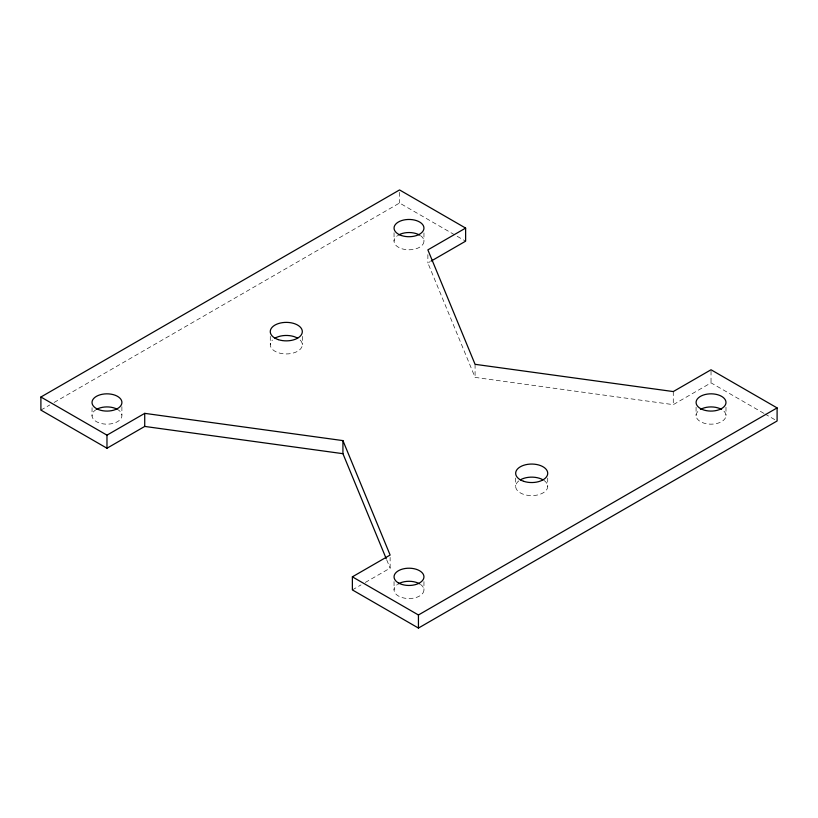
<?xml version="1.0" encoding="UTF-8"?>
<svg xmlns="http://www.w3.org/2000/svg" width="818" height="818" viewBox="0 0 818 818"><rect width="100%" height="100%" fill="white"/><g stroke="black" fill="none" stroke-linecap="round" stroke-linejoin="round"><path stroke-width="0.61" stroke-dasharray="4.09 3.07" d="M40.9 410.094L49.724 404.992M54.141 402.446L399.562 203.017L465.626 241.167M763.889 413.356L711.026 382.844L673.275 404.644L475.074 377.395L427.875 262.956L430.033 261.719M352.374 589.911L360.994 584.931M365.309 582.447L390.125 568.121L390.125 557.416M764.983 414L775.996 420.35M386.72 559.86L390.125 568.121M725.985 407.221L725.985 415.544M711.026 370.953L711.026 382.844M696.077 407.221L696.077 415.544M673.275 391.566L673.275 404.644M547.723 478.06L547.723 486.383M515.677 478.06L515.677 486.383M475.074 364.317L475.074 377.395M427.875 254.633L427.875 262.956M423.949 232.915L423.949 241.238M423.949 581.588L423.949 589.911M399.562 192.322L399.562 203.017M394.051 232.762L394.051 241.085M394.051 581.588L394.051 589.911M302.323 336.372L302.323 344.695M270.277 336.372L270.277 344.695M121.892 406.699L121.892 415.023M92.045 407.732L92.045 416.055M300.175 340.073A16.023 9.243 0 0 1 286.3 353.949A16.023 9.243 0 0 1 272.425 340.073M543.97 480.432A16.023 9.243 0 0 1 542.692 493.101A16.023 9.243 0 0 1 520.708 493.101A16.023 9.243 0 0 1 519.43 480.432M420.534 235.666A14.949 8.63 0 0 1 419.164 247.496A14.949 8.63 0 0 1 398.652 247.394A14.949 8.63 0 0 1 397.63 235.553M116.892 409.082A14.949 8.63 0 0 1 118.15 421.27A14.949 8.63 0 0 1 97.045 421.996A14.949 8.63 0 0 1 95.788 409.808M420.452 584.369A14.949 8.63 0 0 1 419.256 596.189A14.949 8.63 0 0 1 398.744 596.189A14.949 8.63 0 0 1 397.548 584.369M723.981 411.219A14.949 8.63 0 0 1 719.952 422.466A14.949 8.63 0 0 1 700.157 421.464A14.949 8.63 0 0 1 699.584 409.992"/><path stroke-width="1.23" d="M386.229 558.684L342.926 453.683L144.725 426.434L106.974 448.233L40.9 410.094L40.9 397.016L399.562 189.94L465.626 228.089L465.626 241.167L431.117 261.095M40.9 397.016L106.974 435.156L144.725 413.356L342.926 440.605L390.125 555.044L352.374 576.833L352.374 589.911L418.438 628.06L777.1 420.984L777.1 407.906L711.026 369.767L673.275 391.566L475.074 364.317L427.875 249.879L465.626 228.089M352.374 576.833L418.438 614.983L777.1 407.906M418.438 614.983L418.438 628.06M342.926 440.605L342.926 453.683M144.725 413.356L144.725 426.434M106.974 435.156L106.974 448.233M274.971 338.161A16.023 9.243 0 0 1 297.629 338.161M520.371 479.839A16.023 9.243 0 0 1 543.029 479.839M398.519 235.011A14.949 8.63 0 0 1 419.665 235.114M96.688 409.276A14.949 8.63 0 0 1 116.892 409.082M398.427 583.817A14.949 8.63 0 0 1 419.573 583.817M700.464 409.44A14.949 8.63 0 0 1 721.599 409.44M523.694 481.311A16.023 9.243 0 0 0 547.723 473.305A16.023 9.243 0 0 0 523.694 465.289A16.023 9.243 0 0 0 523.694 481.311M278.294 339.634A16.023 9.243 0 0 0 302.323 331.617A16.023 9.243 0 0 0 278.294 323.611A16.023 9.243 0 0 0 278.294 339.634M401.413 235.523A14.949 8.63 0 0 0 423.949 228.161A14.949 8.63 0 0 0 401.638 220.574A14.949 8.63 0 0 0 401.413 235.523M700.464 408.56A14.949 8.63 0 0 0 725.474 404.695A14.949 8.63 0 0 0 707.161 394.123A14.949 8.63 0 0 0 700.464 408.56M97.045 408.918A14.949 8.63 0 0 0 121.616 404.194A14.949 8.63 0 0 0 102.24 394.276A14.949 8.63 0 0 0 97.045 408.918M398.427 582.937A14.949 8.63 0 0 0 423.438 579.072A14.949 8.63 0 0 0 405.135 568.5A14.949 8.63 0 0 0 398.427 582.937"/></g></svg>
